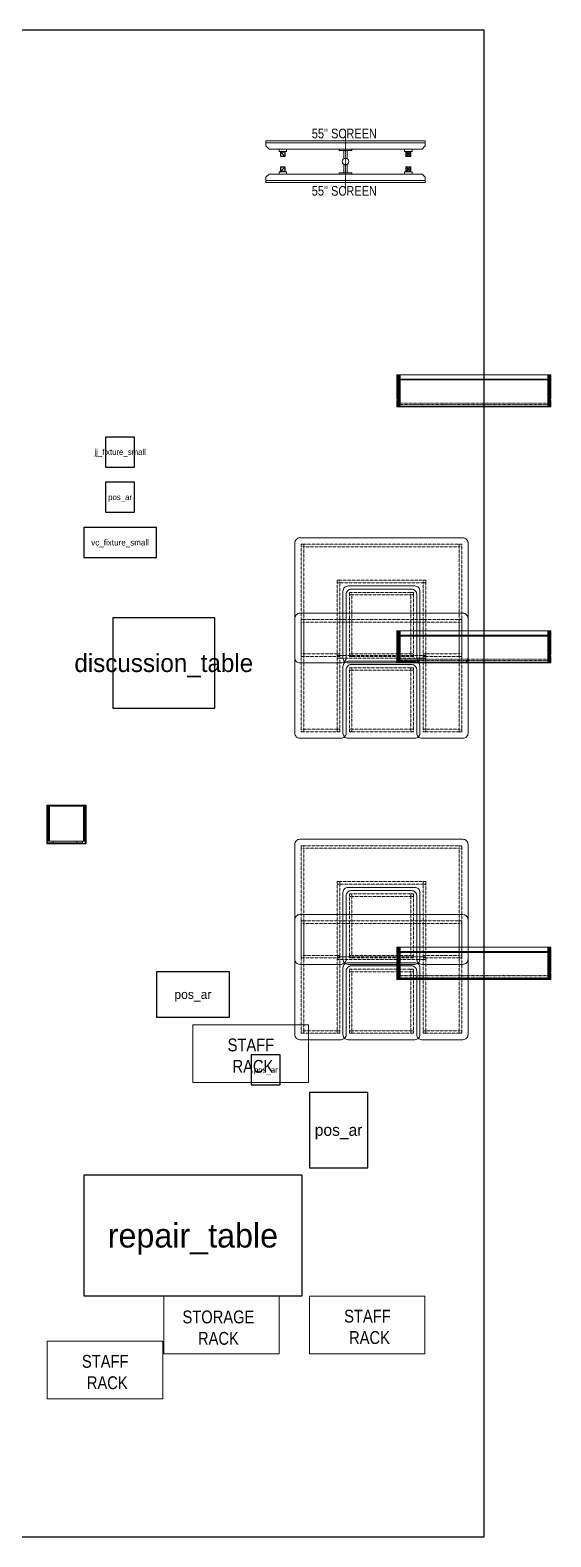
# Model space of a CAD drawing. Header units: metres. Extents: x 0 to 11867, y 0 to 11743.
# Drawn here: x 7810 to 11867, y 0 to 11743 of the extents above; entities that cross this region are included whole.
import ezdxf
from ezdxf.enums import TextEntityAlignment as Align

# ---------------------------------------------------------------- set-up
doc = ezdxf.new("R2010")
doc.units = ezdxf.units.M
for name, pattern in [('a_p6_plan_L18$0$HIDDEN', [0.375, 0.25, -0.125]), ('ACAD_ISO03W100', [30, 12, -18]), ('DASHDOT2', [0.5, 0.25, -0.125, 0, -0.125])]:
    doc.linetypes.add(name, pattern=pattern)
for name, color, linetype in [('FixtureLabels', 2, 'Continuous'), ('Fixtures', 3, 'Continuous'), ('FloorPlan', 1, 'Continuous')]:
    doc.layers.add(name, color=color, linetype=linetype)
for name, color, linetype, lineweight in [('I-LK EQPMT', 3, 'Continuous', 18), ('I-LK FF&E', 1, 'Continuous', 9), ('I-LK IT', 3, 'Continuous', 18), ('I-LK TEXT', 31, 'Continuous', 5), ('LN-ELEVATION-1', 81, 'Continuous', 13), ('LN-ELEVATION-2', 103, 'Continuous', 20), ('LN-ELEVATION-3', 125, 'a_p6_plan_L18$0$HIDDEN', 18), ('LN-ELEVATION-4', 145, 'Continuous', 13), ('LN-HATCH', 251, 'Continuous', 0)]:
    doc.layers.add(name, color=color, linetype=linetype, lineweight=lineweight)
doc.styles.add('LK TXT', font='Arial Narrow.ttf')

# ---------------------------------------------------------------- blocks, each defined once
blk = doc.blocks.new('STAFF_RACK_1')
at = {"layer": 'I-LK FF&E'}
blk.add_lwpolyline([(900, 468), (0, 468), (0, 18), (900, 18)], close=True, dxfattribs=at)
at = {"layer": 'I-LK TEXT', "color": 0, "linetype": 'Continuous', "ltscale": 3, "insert": (-98, 361), "char_height": 100, "attachment_point": 1, "style": 'LK TXT'}
blk.add_mtext_dynamic_manual_height_columns('\\pxqc;STAFF\\P RACK', width=1099.49, gutter_width=1, heights=[0], dxfattribs=at)
blk = doc.blocks.new('STORAGE_RACK_3')
at = {"layer": 'I-LK FF&E'}
blk.add_lwpolyline([(900, 468), (0, 468), (0, 18), (900, 18)], close=True, dxfattribs=at)
at = {"layer": 'I-LK TEXT', "color": 0, "linetype": 'Continuous', "ltscale": 3, "insert": (-124, 355), "char_height": 100, "attachment_point": 1, "style": 'LK TXT'}
blk.add_mtext_dynamic_manual_height_columns('\\pxqc;STORAGE \\PRACK', width=1099.49, gutter_width=1, heights=[0], dxfattribs=at)
blk = doc.blocks.new('STAFF_RACK_2')
at = {"layer": 'I-LK FF&E'}
blk.add_lwpolyline([(900, 468), (0, 468), (0, 18), (900, 18)], close=True, dxfattribs=at)
at = {"layer": 'I-LK TEXT', "color": 0, "linetype": 'Continuous', "ltscale": 3, "insert": (-98, 361), "char_height": 100, "attachment_point": 1, "style": 'LK TXT'}
blk.add_mtext_dynamic_manual_height_columns('\\pxqc;STAFF\\P RACK', width=1099.49, gutter_width=1, heights=[0], dxfattribs=at)
blk = doc.blocks.new('STAFF_RACK_3')
at = {"layer": 'I-LK FF&E'}
blk.add_lwpolyline([(900, 468), (0, 468), (0, 18), (900, 18)], close=True, dxfattribs=at)
at = {"layer": 'I-LK TEXT', "color": 0, "linetype": 'Continuous', "ltscale": 3, "insert": (-98, 361), "char_height": 100, "attachment_point": 1, "style": 'LK TXT'}
blk.add_mtext_dynamic_manual_height_columns('\\pxqc;STAFF\\P RACK', width=1099.49, gutter_width=1, heights=[0], dxfattribs=at)
blk = doc.blocks.new('jj 1200')
at = {"layer": 'LN-HATCH', "ltscale": 0.5}
h = blk.add_hatch(dxfattribs=at)
h.set_pattern_fill('ANSI31', color=256, scale=2)
h.set_pattern_definition([(45, (4097187.331, 1708800.267), (-4.4901280605, 4.4901280605), [])])
h.paths.add_polyline_path([(792, 220), (792, 30), (786, 30), (786, 20), (792, 20), (792, -24), (767, -24), (767, 220)])
h.paths.add_polyline_path([(-383, 180), (767, 180), (767, 186), (-383, 186)])
h.paths.add_polyline_path([(757, -24), (757, -30), (792, -30), (792, -24)])
h.paths.add_polyline_path([(-408, 220), (-408, 30), (-402, 30), (-402, 20), (-408, 20), (-408, -24), (-383, -24), (-383, 220)])
h.paths.add_polyline_path([(-373, -24), (-373, -30), (-408, -30), (-408, -24)])
at = {"layer": 'LN-ELEVATION-1', "ltscale": 0.5}
for points in [[(-408, 220), (-408, 30), (-402, 30), (-402, 20), (-408, 20), (-408, -24), (-383, -24), (-383, 220)], [(-383, 180), (767, 180), (767, 186), (-383, 186)], [(792, 220), (792, 30), (786, 30), (786, 20), (792, 20), (792, -24), (767, -24), (767, 220)], [(-373, -24), (-373, -30), (-408, -30), (-408, -24)], [(757, -24), (757, -30), (792, -30), (792, -24)]]:
    blk.add_lwpolyline(points, close=True, dxfattribs=at)
at = {"layer": 'LN-ELEVATION-3', "ltscale": 0.5}
for p, q in [((767, 220), (-383, 220)), ((757, -24), (-373, -24)), ((-373, -30), (757, -30))]:
    blk.add_line(p, q, dxfattribs=at)
at = {"layer": 'LN-ELEVATION-4', "linetype": 'ACAD_ISO03W100', "ltscale": 0.05}
blk.add_lwpolyline([(767, 0), (-383, 0), (-383, -12), (767, -12)], close=True, dxfattribs=at)
blk = doc.blocks.new('JJ_FIXTURE_LARGE_1')
at = {"layer": 'I-LK FF&E', "xscale": -1}
blk.add_blockref('JJ 1200', (792, 30), dxfattribs=at)
blk = doc.blocks.new('JJ_FIXTURE_LARGE_2')
at = {"layer": 'I-LK FF&E', "xscale": -1}
blk.add_blockref('JJ 1200', (792, 30), dxfattribs=at)
blk = doc.blocks.new('JJ_FIXTURE_LARGE_3')
at = {"layer": 'I-LK FF&E', "xscale": -1}
blk.add_blockref('JJ 1200', (792, 30), dxfattribs=at)
blk = doc.blocks.new('it 55inch tv')
at = {"layer": 'I-LK EQPMT', "ltscale": 12}
for p, q in [((2111559, 1135690), (2111583, 1135690)), ((2111583, 1135690), (2111608, 1135666)), ((2111608, 1134474), (2111608, 1135666)), ((2111608, 1135588), (2111627, 1135588)), ((2111627, 1135588), (2111627, 1135529)), ((2111627, 1135529), (2111608, 1135529)), ((2111627, 1134611), (2111608, 1134611)), ((2111608, 1134552), (2111627, 1134552)), ((2111627, 1134611), (2111627, 1134552)), ((2111559, 1134449), (2111583, 1134449)), ((2111583, 1134449), (2111608, 1134474))]:
    blk.add_line(p, q, dxfattribs=at)
at = {"layer": 'I-LK EQPMT'}
for p, q in [((2111662, 1135543), (2111631, 1135574)), ((2111662, 1135574), (2111631, 1135543)), ((2111662, 1134597), (2111631, 1134566))]:
    blk.add_line(p, q, dxfattribs=at)
at = {"layer": 'I-LK EQPMT', "ltscale": 12}
blk.add_lwpolyline([(2111543, 1135690), (2111559, 1135690), (2111559, 1134449), (2111543, 1134449)], close=True, dxfattribs=at)
at = {"layer": 'I-LK EQPMT'}
for points in [[(2111627, 1135578), (2111627, 1135540), (2111665, 1135540), (2111665, 1135578)], [(2111631, 1135574), (2111631, 1135543), (2111662, 1135543), (2111662, 1135574)], [(2111627, 1134563), (2111627, 1134601), (2111665, 1134601), (2111665, 1134563)], [(2111631, 1134566), (2111631, 1134597), (2111662, 1134597), (2111662, 1134566)]]:
    blk.add_lwpolyline(points, close=True, dxfattribs=at)
blk = doc.blocks.new('SCREEN_55_1')
at = {"layer": 'I-LK IT', "color": 1, "linetype": 'DASHDOT2', "ltscale": 3}
blk.add_line((621, 23), (621, 512), dxfattribs=at)
at = {"layer": 'I-LK IT'}
for points in [[(671, 365), (571, 365), (571, 355), (671, 355)], [(671, 170), (571, 170), (571, 180), (671, 180)]]:
    blk.add_lwpolyline(points, close=True, dxfattribs=at)
for points in [[(633, 289), (633, 355), (608, 355), (608, 289, -0.267949), (633, 289, 1)], [(633, 246), (633, 180), (608, 180), (608, 246, 0.267949), (633, 246, -1)]]:
    blk.add_lwpolyline(points, format="xyb", dxfattribs=at)
at = {"layer": 'I-LK IT', "color": 1}
blk.add_circle((621, 268), 25, dxfattribs=at)
at = {"layer": 'I-LK IT', "rotation": 270}
blk.add_blockref('IT 55INCH TV', (-1134449, 2111973), dxfattribs=at)
at = {"layer": 'I-LK IT', "xscale": -1, "rotation": 270}
blk.add_blockref('IT 55INCH TV', (-1134449, -2111438), dxfattribs=at)
at = {"layer": 'I-LK TEXT', "color": 0, "linetype": 'Continuous', "ltscale": 3, "char_height": 75, "width": 783.96, "attachment_point": 5, "style": 'LK TXT'}
for insert in [(612, 486), (612, 39)]:
    blk.add_mtext('\\pxqc,t3;55" SCREEN', dxfattribs=dict(at, insert=insert))
blk = doc.blocks.new('mirror unit see thru')
at = {"layer": 'LN-HATCH', "ltscale": 0.5}
h = blk.add_hatch(dxfattribs=at)
h.set_pattern_fill('ANSI31', color=256, scale=2)
h.set_pattern_definition([(45, (4060070.797, 1708569.446), (-4.4901280605, 4.4901280605), [])])
h.paths.add_polyline_path([(-150, 0), (-132, 0), (-132, -279), (-150, -279)])
h.paths.add_polyline_path([(-132, -6), (132, -6), (132, 0), (-132, 0)])
h.paths.add_polyline_path([(150, 0), (132, 0), (132, -279), (150, -279)])
at = {"layer": 'Defpoints'}
blk.add_lwpolyline([(150, -300), (-150, -300), (-150, 0), (150, 0)], close=True, dxfattribs=at)
at = {"layer": 'LN-ELEVATION-1'}
for points in [[(-150, 0), (-132, 0), (-132, -279), (-150, -279)], [(-132, -6), (132, -6), (132, 0), (-132, 0)], [(150, 0), (132, 0), (132, -279), (150, -279)], [(-103, -293), (-103, -279), (-148, -279), (-148, -300), (-139, -300), (-139, -298.5), (-146.5, -298.5), (-146.5, -293)], [(80, -293), (80, -279), (125, -279), (125, -300), (116, -300), (116, -298.5), (123.5, -298.5), (123.5, -293)], [(142, -300), (142, -298.5), (146.5, -298.5), (146.5, -280.5), (125, -280.5), (125, -279), (148, -279), (148, -300)]]:
    blk.add_lwpolyline(points, close=True, dxfattribs=at)
at = {"layer": 'LN-ELEVATION-2', "color": 4, "lineweight": 0}
blk.add_lwpolyline([(-146.5, -293), (123.5, -293), (123.5, -298.5), (-146.5, -298.5)], close=True, dxfattribs=at)
at = {"layer": 'LN-ELEVATION-2'}
blk.add_lwpolyline([(-103, -293), (80, -293), (80, -279), (-103, -279)], close=True, dxfattribs=at)
at = {"layer": 'LN-ELEVATION-4', "ltscale": 0.5}
blk.add_line((116, -300), (-139, -300), dxfattribs=at)
blk = doc.blocks.new('MIRROR_3')
at = {"layer": 'I-LK FF&E'}
blk.add_blockref('MIRROR UNIT SEE THRU', (150, 300), dxfattribs=at)
blk = doc.blocks.new('nesting tables')
at = {"layer": 'LN-ELEVATION-1'}
blk.add_lwpolyline([(315, 487.5), (635, 487.5, -0.4142136), (675, 447.5), (675, -447.5, -0.4142136), (635, -487.5), (-635, -487.5, -0.4142136), (-675, -447.5), (-675, 447.5, -0.4142136), (-635, 487.5), (-315, 487.5, -0.4142136), (-275, 447.5), (-275, -47.5, 0.4142136), (-235, -87.5), (235, -87.5, 0.4142136), (275, -47.5), (275, 447.5, -0.4142136)], format="xyb", close=True, dxfattribs=at)
at = {"layer": 'LN-ELEVATION-2', "color": 0, "linetype": 'ByBlock', "lineweight": -2}
blk.add_lwpolyline([(-300, 447.5), (-300, -72.5, 0.4142136), (-260, -112.5), (260, -112.5, 0.4142136), (300, -72.5), (300, 447.5, 0.4142136), (260, 487.5), (-260, 487.5, 0.4142136)], format="xyb", close=True, dxfattribs=at)
at = {"layer": 'LN-ELEVATION-3'}
for points in [[(325, 437.5), (625, 437.5), (625, -437.5), (-625, -437.5), (-625, 437.5), (-325, 437.5), (-325, -137.5), (325, -137.5)], [(-605, 417.5), (-605, 437.5), (-625, 437.5), (-625, 417.5)], [(345, 417.5), (605, 417.5), (605, -417.5), (-605, -417.5), (-605, 417.5), (-345, 417.5), (-345, -157.5), (345, -157.5)], [(-325, 437.5), (-325, 417.5), (-345, 417.5), (-345, 437.5)], [(-250, 437.5), (-250, -62.5), (250, -62.5), (250, 437.5)], [(-230, 417.5), (-230, 437.5), (-250, 437.5), (-250, 417.5)], [(-230, 417.5), (-230, -42.5), (230, -42.5), (230, 417.5)], [(230, 417.5), (230, 437.5), (250, 437.5), (250, 417.5)], [(345, 417.5), (345, 437.5), (325, 437.5), (325, 417.5)], [(605, 417.5), (605, 437.5), (625, 437.5), (625, 417.5)], [(-230, -42.5), (-230, -62.5), (-250, -62.5), (-250, -42.5)], [(230, -42.5), (230, -62.5), (250, -62.5), (250, -42.5)], [(-325, -137.5), (-325, -157.5), (-345, -157.5), (-345, -137.5)], [(325, -137.5), (325, -157.5), (345, -157.5), (345, -137.5)], [(-605, -417.5), (-605, -437.5), (-625, -437.5), (-625, -417.5)], [(605, -417.5), (605, -437.5), (625, -437.5), (625, -417.5)]]:
    blk.add_lwpolyline(points, close=True, dxfattribs=at)
blk = doc.blocks.new('SOFA_13')
at = {"layer": 'I-LK FF&E', "rotation": 180}
blk.add_blockref('NESTING TABLES', (675, 487.5), dxfattribs=at)
blk = doc.blocks.new('SOFA_14')
at = {"layer": 'I-LK FF&E', "rotation": 180}
blk.add_blockref('NESTING TABLES', (675, 487.5), dxfattribs=at)
blk = doc.blocks.new('SOFA_15')
at = {"layer": 'I-LK FF&E', "rotation": 180}
blk.add_blockref('NESTING TABLES', (675, 487.5), dxfattribs=at)
blk = doc.blocks.new('SOFA_16')
at = {"layer": 'I-LK FF&E', "rotation": 180}
blk.add_blockref('NESTING TABLES', (675, 487.5), dxfattribs=at)

msp = doc.modelspace()

# ---------------------------------------------------------------- linework, layer by layer
at = {"layer": 'Fixtures'}
for points in [[(8397, 8338), (8624, 8338), (8624, 8572), (8397, 8572)], [(8397, 7985), (8624, 7985), (8624, 8220), (8397, 8220)], [(8227, 7633), (8794, 7633), (8794, 7868), (8227, 7868)], [(8454, 6459), (9248, 6459), (9248, 7163), (8454, 7163)], [(8794, 4051), (9362, 4051), (9362, 4404), (8794, 4404)], [(9532, 3523), (9759, 3523), (9759, 3758), (9532, 3758)], [(9986, 2877), (10440, 2877), (10440, 3464), (9986, 3464)], [(8227, 1879), (9929, 1879), (9929, 2818), (8227, 2818)]]:
    msp.add_lwpolyline(points, close=True, dxfattribs=at)
at = {"layer": 'FloorPlan'}
msp.add_lwpolyline([(0, 0), (11348, 0), (11348, 11743), (0, 11743), (0, 0)], close=True, dxfattribs=at)

# ---------------------------------------------------------------- block references
for name, p in [('SCREEN_55_1', (9646, 10451)), ('JJ_FIXTURE_LARGE_3', (10667, 8807)), ('SOFA_16', (9872, 6811)), ('SOFA_15', (9872, 6224)), ('JJ_FIXTURE_LARGE_2', (10667, 6811)), ('MIRROR_3', (7943, 5402)), ('SOFA_14', (9872, 4462)), ('SOFA_13', (9872, 3875)), ('JJ_FIXTURE_LARGE_1', (10667, 4345)), ('STAFF_RACK_3', (9078, 3523)), ('STORAGE_RACK_3', (8851, 1409)), ('STAFF_RACK_2', (9986, 1409)), ('STAFF_RACK_1', (7943, 1057))]:
    msp.add_blockref(name, p)

# ---------------------------------------------------------------- texts
at = {"layer": 'FixtureLabels'}
for s, height, p in [('jj_fixture_small', 45.39, (8511, 8455)), ('pos_ar', 45.4, (8511, 8103)), ('vc_fixture_small', 46.97, (8511, 7750)), ('discussion_table', 140.92, (8851, 6811)), ('pos_ar', 70.5, (9078, 4228)), ('pos_ar', 45.4, (9646, 3640)), ('pos_ar', 90.8, (10213, 3171)), ('repair_table', 187.89, (9078, 2349))]:
    msp.add_text(s, height=height, dxfattribs=at).set_placement(p, align=Align.MIDDLE_CENTER)

doc.saveas('drawing.dxf')
